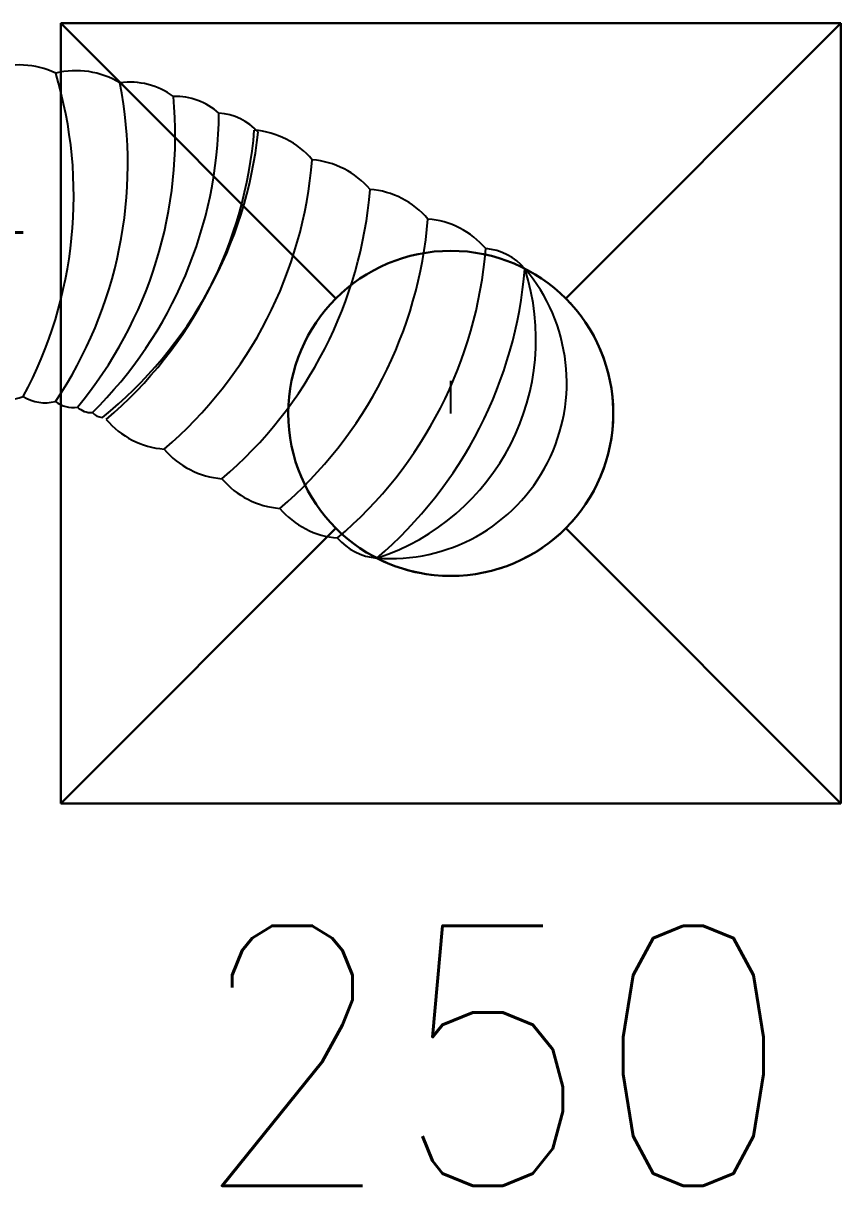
# Model space of a CAD drawing. Header units: inches. Extents: x 51 to 3278, y 66 to 1678.
# Drawn here: x 1206.73 to 1231.89, y 996.94 to 1032.7 of the extents above; entities that cross this region are included whole.
import ezdxf

# ---------------------------------------------------------------- set-up
doc = ezdxf.new("R2010")
doc.units = ezdxf.units.IN
doc.header["$LTSCALE"] = 30
doc.header["$MEASUREMENT"] = 0
for name, color, linetype, lineweight in [('DIF', 4, 'Continuous', 30), ('FLEX', 4, 'Continuous', 25), ('M-HVAC-EXST-DUCT', 4, 'Continuous', 40), ('M-TEXT', 71, 'Continuous', 25)]:
    doc.layers.add(name, color=color, linetype=linetype, lineweight=lineweight)
doc.styles.add('A', font='SIMPLEX.shx', dxfattribs={"width": 0.9, "height": 8})
doc.styles.get("Standard").update_dxf_attribs({"font": 'simplex.shx'})

msp = doc.modelspace()

# ---------------------------------------------------------------- linework, layer by layer
msp.add_line((1219.891, 1020.697), (1219.89, 1021.697))
at = {"layer": 'DIF'}
for p, q in [((1207.891, 1032.697), (1231.891, 1032.697)), ((1207.891, 1016.142), (1207.891, 1032.697)), ((1216.355, 1024.233), (1207.891, 1032.697)), ((1231.891, 1032.697), (1223.427, 1024.233)), ((1231.891, 1032.697), (1231.891, 1028.99)), ((1231.891, 1032.697), (1231.891, 1016.558)), ((1216.355, 1017.162), (1207.891, 1008.697)), ((1231.891, 1008.697), (1223.427, 1017.162)), ((1231.891, 1016.626), (1231.891, 1008.697)), ((1207.891, 1008.697), (1207.891, 1016.183)), ((1231.891, 1008.697), (1207.891, 1008.697))]:
    msp.add_line(p, q, dxfattribs=at)
msp.add_circle((1219.891, 1020.697), 5, dxfattribs=at)
at = {"layer": 'FLEX'}
for centre, radius, start, end in [((1206.613, 1028.801), 2.612, 64.6358, 109.6358), ((1195.222, 1027.391), 13.066, 331.7711, 16.7711), ((1208.36, 1028.626), 2.612, 58.9063, 103.9063), ((1196.885, 1028.36), 13.066, 326.0415, 11.0415), ((1210.025, 1028.665), 2.22, 53.1767, 98.1767), ((1198.346, 1029.232), 13.066, 320.3119, 5.3119), ((1211.438, 1028.498), 1.946, 47.4471, 92.4471), ((1199.689, 1030.026), 13.066, 314.5823, 359.5823), ((1212.654, 1028.18), 1.754, 41.7175, 86.7175), ((1200.973, 1030.746), 13.066, 308.8527, 353.8527), ((1200.821, 1030.46), 13.066, 310.3889, 355.3889), ((1213.635, 1026.805), 2.613, 40.3889, 85.3889), ((1202.602, 1029.549), 13.066, 310.3889, 355.3889), ((1215.415, 1025.894), 2.613, 40.3889, 85.3889), ((1204.382, 1028.637), 13.066, 310.3889, 355.3889), ((1217.195, 1024.982), 2.613, 40.3889, 85.3889), ((1206.162, 1027.726), 13.066, 310.3889, 355.3889), ((1218.975, 1024.071), 2.613, 40.3889, 85.3889), ((1207.942, 1026.815), 13.066, 310.3889, 355.3889), ((1220.824, 1024.003), 1.767, 40.3889, 85.3889), ((1219.891, 1020.697), 5, 242.8889, 62.8889), ((1218.047, 1021.641), 5.412, 265.3889, 40.3889), ((1215.44, 1022.976), 7.071, 287.8889, 17.8889), ((1209.146, 1026.198), 13.066, 310.3889, 355.3889), ((1206.295, 1022.441), 1.306, 244.6358, 289.6358), ((1207.408, 1022.329), 1.306, 238.9063, 283.9063), ((1208.27, 1021.793), 0.914, 233.1767, 278.1767), ((1208.833, 1021.36), 0.64, 227.4471, 272.4471), ((1209.195, 1021.019), 0.448, 221.7175, 266.7175), ((1211.278, 1022.202), 2.613, 220.3889, 265.3889), ((1213.058, 1021.291), 2.613, 220.3889, 265.3889), ((1214.838, 1020.379), 2.613, 220.3889, 265.3889), ((1216.619, 1019.468), 2.613, 220.3889, 265.3889), ((1217.754, 1018.008), 1.767, 220.3889, 265.3889)]:
    msp.add_arc(centre, radius, start, end, dxfattribs=at)
at = {"layer": 'M-HVAC-EXST-DUCT'}
msp.add_line((1205.735, 1026.261), (1206.735, 1026.261), dxfattribs=at)

# ---------------------------------------------------------------- texts
at = {"flags": 1}
for tag, p in [('BLOCK1', (1219.886, 1020.697)), ('BLOCK2', (1219.888, 1020.697)), ('BLOCK3', (1219.89, 1020.697))]:
    msp.add_attdef(tag, p, '', height=0.001, rotation=90.074, dxfattribs=at)
at = {"layer": 'M-TEXT', "style": 'A', "width": 0.9}
msp.add_text('250', height=7.9997, dxfattribs=at).set_placement((1211.925, 996.938))

doc.saveas('drawing.dxf')
